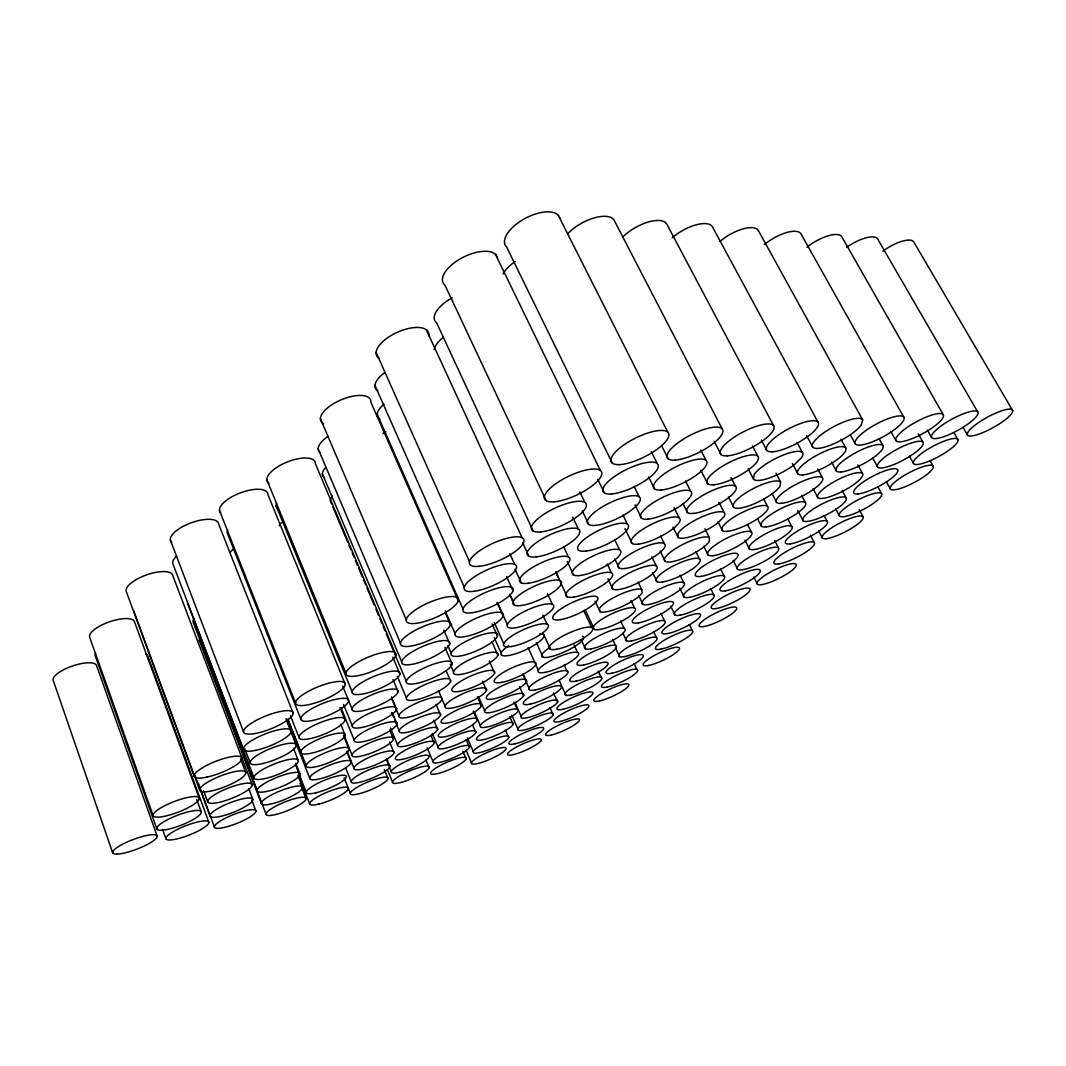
<?xml version="1.0" encoding="UTF-8"?>
<svg xmlns="http://www.w3.org/2000/svg" width="1066" height="1066" viewBox="0 0 1066 1066"><rect width="100%" height="100%" fill="white"/><g stroke="black" fill="none" stroke-linecap="round" stroke-linejoin="round"><path stroke-width="1.5" d="M709.423 537.677L709.33 541.421A25.304 6.489 -26.1 0 1 673.979 561.289A25.304 6.489 -26.1 0 1 674.232 549.43A25.304 6.489 -26.1 0 1 709.396 537.677L704.932 528.749M758.352 230.776L758.366 230.576A27.223 10.833 -30.1 0 0 720.016 241.382M753.582 479.287L754.062 474.65A27.916 7.649 -27.5 0 1 785.722 454.129A27.916 7.649 -27.5 0 1 801.632 457.527L794.476 464.536A27.916 7.649 -27.5 0 1 753.582 479.287L748.239 468.987M780.632 482.019L779.952 486.416A26.757 7.102 -27 0 1 742.242 507.736A26.757 7.102 -27 0 1 744.401 493.811A26.757 7.102 -27 0 1 780.618 482.019L776.021 473.224M862.687 419.897L861.248 425.067A28.436 7.742 -28.1 0 1 820.9 448A28.436 7.742 -28.1 0 1 825.457 431.637A28.436 7.742 -28.1 0 1 862.674 419.897L758.366 230.576M1012.7 410.597A25.744 5.943 -28.8 0 0 977.589 423.269A25.744 5.943 -28.8 0 0 979.654 433.835A25.744 5.943 -28.8 0 0 1012.7 410.597L914.148 242.622A24.758 8.395 -31 0 0 882.861 251.136M978.028 412.489A26.384 6.343 -28.7 0 0 941.584 425.561A26.384 6.343 -28.7 0 0 944.609 436.394A26.384 6.343 -28.7 0 0 978.028 412.489L877.944 239.49A25.344 8.941 -30.8 0 0 846.764 247.245M963.198 427.546L967.302 434.715M953.897 432.53L958.014 439.752A25.238 5.89 -28.3 0 1 926.247 462.244A25.238 5.89 -28.3 0 1 922.823 452.517A25.238 5.89 -28.3 0 1 958.014 439.752M943.423 415.02A26.983 6.742 -28.5 0 0 905.687 428.465A26.983 6.742 -28.5 0 0 909.738 439.538A26.983 6.742 -28.5 0 0 943.423 415.02L842.047 237.212A25.89 9.487 -30.7 0 0 806.989 247.192M927.46 430.131L931.511 437.327M918.252 433.835L923.129 442.523A25.837 6.263 -28.1 0 1 891.083 465.615A25.837 6.263 -28.1 0 1 886.672 455.675A25.837 6.263 -28.1 0 1 923.129 442.523M930.018 460.499L933.256 466.268A24.265 5.53 -27.9 0 1 902.995 487.562A24.265 5.53 -27.9 0 1 899.091 478.794A24.265 5.53 -27.9 0 1 933.256 466.268M903.968 417.499A27.689 7.222 -28.4 0 0 864.699 431.397A27.689 7.222 -28.4 0 0 869.976 442.75A27.689 7.222 -28.4 0 0 903.968 417.499L801.112 234.094A26.543 10.127 -30.4 0 0 764.322 244.594M909.391 456.141L913.442 463.417M891.029 431.797L895.893 440.525M879.024 438.539L883.021 445.775M886.379 481.685L890.377 488.948M872.748 458.114L877.545 466.855M850.468 435.088L855.238 443.802M877.638 486.416L881.609 493.678M857.824 464.896L862.594 473.664M840.981 439.219L845.724 447.947M818.115 422.363L712.328 226.645A27.983 11.633 -29.7 0 0 672.273 237.771M859.116 509.401L863.074 516.717M831.573 462.138L836.277 470.866M842.18 490.507L846.124 497.835M806.429 435.314L812.705 447.04M817.782 469.027L822.486 477.835M835.571 508.655L839.475 515.971M797.075 442.457L802.538 452.704M813.118 488.761L817.809 497.582M824.071 515.558L827.176 521.421M773.543 425.547L666.556 223.66A28.702 12.406 -29.3 0 0 647.582 222.221A28.702 12.406 -29.3 0 0 622.704 237.132M792.424 463.55L797.848 473.797M801.565 495.357L805.43 502.659M818.621 530.788L822.472 538.09M761.404 440.138L766.8 450.425M797.688 510.467L803.071 520.714M810.36 535.239L814.197 542.541M752.503 446.014L757.859 456.275M787.921 519.222L791.732 526.537M772.077 493.651L776.661 502.446M763.762 499.088L767.56 506.417M722.122 428.785L613.843 219.649A29.568 13.365 -28.6 0 0 593.495 218.104A29.568 13.365 -28.6 0 0 567.978 233.561M774.636 540.462L778.447 547.831M757.58 518.849L761.364 526.204M714.18 441.244L720.989 454.489M731.01 477.555L735.567 486.416M747.612 524.659L751.41 532.067M728.438 497.036L733.714 507.363M700.828 450.158L706.092 460.485M744.961 540.156L749.465 549.003M718.937 502.326L724.174 512.626M700.908 470.333L707.691 483.697M753.742 576.959L757.486 584.328M718.018 521.767L722.508 530.628M733.235 560.463L737.725 569.364M558.304 215.345L667.769 432.143M685.518 480.993L690.768 491.399M661.453 445.415L668.129 458.74M720.483 568.578L724.2 576M683.026 503.632L687.49 512.546M703.773 546.272L708.21 555.146M651.273 451.638L657.189 463.483M674.072 507.536L679.242 517.916M695.832 551.548L699.509 558.957M710.769 588.832L713.714 594.761M648.688 477.022L654.551 488.881M673.032 527.11L678.176 537.477A26.344 7.009 -26.4 0 0 717.698 522.993L723.974 516.73A26.344 7.009 -26.4 0 0 707.278 514.691A26.344 7.009 -26.4 0 0 678.003 533.546L678.176 537.477M680.108 575.254L683.759 582.676M660.68 536.185L664.318 543.607M634.043 486.309L639.174 496.769M679.802 588.192L684.199 597.173M660.174 551.002L665.264 561.396M635.016 504.831L641.599 518.289M612.31 463.19L506.577 246.886A30.501 14.391 -27.8 0 1 524.858 218.557A30.501 14.391 -27.8 0 1 559.743 217.97M689.316 624.489L692.22 630.432M651.886 556.945L656.256 565.913M670.741 606.141L675.098 615.109M652.672 572.722L657.016 581.663M623.024 515.144L627.354 524.072M495.49 254.388L600.331 470.426M624.942 528.576L632.178 543.487M597.813 479.447L604.289 492.852M660.893 613.43L664.504 620.892M638.148 582.129L641.732 589.578L642.158 592.669A24.065 5.943 -25.3 0 1 621.958 606.581A24.065 5.943 -25.3 0 1 600.051 611.751L595.121 601.264M614.682 539.569L619.706 550.016M638.614 595.401L642.918 604.382M653.471 631.485L656.336 637.455M614.855 559.064L619.146 568.018M579.837 491.852L584.874 502.366M631.005 600.558L634.576 608.046M582.342 511.027L588.778 524.539M607.207 563.941L611.511 572.948M607.926 578.758L612.897 589.218M572.682 517.037L578.385 529.056M620.625 620.958L624.196 628.487M623.01 633.351L626.568 640.879M634.017 663.452L636.842 669.421M612.67 639.453L615.508 645.49M546.218 500.714L444.975 285.195A29.995 14.098 -26.3 0 1 463.004 257.359A29.995 14.098 -26.3 0 1 497.555 258.318M615.415 647.662L619.666 656.696M563.514 546.498L568.458 557.038M567.272 561.569L573.588 575.067M585.221 609.819L594.375 629.42M583.968 611.018L591.657 627.474M555.772 571.616L559.97 580.637M556.106 572.882L558.184 577.372M560.276 581.876L567.245 596.867M598.199 671.114L600.984 677.097M533.2 531.068L436.66 322.851A28.755 12.992 -25.7 0 1 452.277 297.8M581.356 639.933L585.527 648.941M574.068 644.943L577.532 652.459M426.333 329.767L522.1 537.717M547.444 593.669L552.321 604.262M522.686 542.714L528.949 556.305M542.887 615.122L547.005 624.13M564.114 664.771L566.859 670.794M509.868 553.8L514.691 564.367M515.051 569.244L521.261 582.862M542.994 632.804L550.536 649.367M559.144 680.281L565.993 695.378M506.563 576.559L512.999 590.817A27.383 7.715 -24.1 0 1 472.598 612.683A27.383 7.715 -24.1 0 1 478.527 595.881A27.383 7.715 -24.1 0 1 512.999 590.817M536.411 642.611L543.034 657.269M509.868 594.695L514.651 605.275M509.668 594.308L513.092 601.864M553.481 692.967L557.598 702.068A20.161 4.184 -24.2 0 1 527.63 717.631A20.161 4.184 -24.2 0 1 532.92 707.558A20.161 4.184 -24.2 0 1 557.598 702.068M528.096 647.595L538.303 670.248M549.829 707.398L553.227 714.94A19.574 3.944 -24.2 0 1 524.166 729.983A19.574 3.944 -24.2 0 1 529.216 720.469A19.574 3.944 -24.2 0 1 553.227 714.94M497.835 603.356L507.376 624.623M497.022 602.33L503.125 615.935A26.264 7.089 -23.9 0 1 464.456 636.722A26.264 7.089 -23.9 0 1 469.879 621.305A26.264 7.089 -23.9 0 1 503.125 615.935M523.113 674.112L526.511 681.707A22.066 5.01 -24 0 1 493.904 698.83A22.066 5.01 -24 0 1 498.995 687.357A22.066 5.01 -24 0 1 526.511 681.707M522.846 674.405L528.923 687.996M376.098 352.42L469.44 561.542M494.318 622.611L503.725 643.744M492.106 623.97L497.489 636.082A25.304 6.583 -23.8 0 1 460.285 655.99A25.304 6.583 -23.8 0 1 465.362 641.652A25.304 6.583 -23.8 0 1 497.489 636.082M519.555 686.651L523.579 695.698A21.373 4.69 -24 0 1 492.012 712.208A21.373 4.69 -24 0 1 496.876 701.401A21.373 4.69 -24 0 1 523.579 695.698M494.318 637.761L501.073 652.978M491.866 641.625L497.889 655.217A24.252 6.036 -23.8 0 1 462.244 674.178A24.252 6.036 -23.8 0 1 467.108 660.92A24.252 6.036 -23.8 0 1 497.889 655.217M374.926 385.372L464.27 587.179M515.065 702.601L521.101 716.245M513.985 701.974L517.996 711.022A20.68 4.397 -23.9 0 1 487.495 726.919A20.68 4.397 -23.9 0 1 492.079 716.792A20.68 4.397 -23.9 0 1 517.996 711.022M489.267 660.933L494.611 673.046A23.359 5.597 -23.7 0 1 460.299 691.208A23.359 5.597 -23.7 0 1 464.923 678.869A23.359 5.597 -23.7 0 1 494.611 673.046M511.747 715.086L517.783 728.771M377.164 414.141L462.99 609.072M509.761 716.685L513.092 724.267A20.081 4.144 -23.8 0 1 483.511 739.631A20.081 4.144 -23.8 0 1 487.855 730.077A20.081 4.144 -23.8 0 1 513.092 724.267M458.247 600.784A28.249 8.182 -23.5 0 0 421.523 606.208A28.249 8.182 -23.5 0 0 417.006 623.224A28.249 8.182 -23.5 0 0 458.247 600.784L370.928 402.362A27.01 11.42 -22.9 0 0 339.814 400.403A27.01 11.42 -22.9 0 0 323.651 423.695M505.431 730.09L508.762 737.685A19.454 3.878 -23.8 0 1 480.126 752.516A19.454 3.878 -23.8 0 1 484.257 743.522A19.454 3.878 -23.8 0 1 508.762 737.685M482.512 681.241L486.482 690.328A22.626 5.237 -23.7 0 1 453.33 707.811A22.626 5.237 -23.7 0 1 457.607 696.271A22.626 5.237 -23.7 0 1 486.482 690.328M445.175 610.885L455.102 633.644M445.148 612.51L450.465 624.689A27.143 7.542 -23.3 0 1 410.916 646.089A27.143 7.542 -23.3 0 1 415.047 630.419A27.143 7.542 -23.3 0 1 450.465 624.689M478.701 696.964L484.657 710.662M477.368 696.764L481.326 705.865A21.906 4.904 -23.6 0 1 449.266 722.708A21.906 4.904 -23.6 0 1 453.29 711.875A21.906 4.904 -23.6 0 1 481.326 705.865M443.829 630.206L449.785 643.904A26.117 6.969 -23.3 0 1 411.769 664.358A26.117 6.969 -23.3 0 1 415.713 649.807A26.117 6.969 -23.3 0 1 449.785 643.904M447.907 645.716L451.198 653.311M474.397 711.901L480.326 725.613M473.211 711.142L477.142 720.243A21.227 4.61 -23.6 0 1 446.108 736.486A21.227 4.61 -23.6 0 1 449.919 726.306A21.227 4.61 -23.6 0 1 477.142 720.243M444.962 647.342L452.211 664.118A24.944 6.356 -23.3 0 1 415.9 683.533A24.944 6.356 -23.3 0 1 419.738 670.141A24.944 6.356 -23.3 0 1 452.211 664.118M450.238 664.238L453.543 671.873M472.518 724.92L475.809 732.529A20.587 4.331 -23.5 0 1 445.708 748.212A20.587 4.331 -23.5 0 1 449.372 738.605A20.587 4.331 -23.5 0 1 475.809 732.529M446.094 670.634L450.665 681.254A24.052 5.903 -23.3 0 1 415.673 699.856A24.052 5.903 -23.3 0 1 419.338 687.383A24.052 5.903 -23.3 0 1 450.665 681.254M467.414 737.912L473.277 751.57M466.202 739.524L469.48 747.159A19.961 4.064 -23.5 0 1 440.351 762.283A19.961 4.064 -23.5 0 1 443.776 753.276A19.961 4.064 -23.5 0 1 469.48 747.159M466.215 750.424L471.452 762.656M438.526 690.821L445.068 706.118M462.857 751.303L466.109 758.912A19.401 3.838 -23.5 0 1 437.833 773.543A19.401 3.838 -23.5 0 1 441.084 765.028A19.401 3.838 -23.5 0 1 466.109 758.912M320.413 418.658L406.199 619.692M436.061 704.306L440.591 714.98A22.479 5.13 -23.2 0 1 407.998 732.169A22.479 5.13 -23.2 0 1 411.183 721.296A22.479 5.13 -23.2 0 1 440.591 714.98M433.742 720.256L437.62 729.397A21.76 4.81 -23.2 0 1 406.079 745.96A21.76 4.81 -23.2 0 1 409.091 735.753A21.76 4.81 -23.2 0 1 437.62 729.397M318.148 448.706L400.43 643.065M432.303 733.488L438.086 747.173M322.372 473.784L401.669 661.733M430.944 735.487L434.155 743.122A21.107 4.517 -23.2 0 1 403.614 759.099A21.107 4.517 -23.2 0 1 406.466 749.505A21.107 4.517 -23.2 0 1 434.155 743.122M395.952 654.884A26.943 7.342 -22.7 0 0 359.788 661.173A26.943 7.342 -22.7 0 0 357.203 675.844A26.943 7.342 -22.7 0 0 395.952 654.884L315.403 463.683A25.824 10.314 -21.8 0 0 286.181 462.417A25.824 10.314 -21.8 0 0 268.925 483.244M331.539 503.805L330.26 500.74A23.972 8.968 -22.7 0 1 332.405 496.05M332.832 506.87L347.649 542.061M348.942 545.126L350.874 549.71M352.166 552.774L354.099 557.358M355.391 560.423L357.323 565.007M358.602 568.071L362.48 577.252M363.759 580.317L365.691 584.901M366.984 587.966L374.073 604.795M376.005 609.392L378.577 615.508M379.869 618.573L381.801 623.157M383.094 626.222L385.026 630.805M386.318 633.87L393.407 650.7M394.686 653.764L406.293 681.307M392.808 657.189L399.91 674.072A25.784 6.729 -22.8 0 1 362.813 694.006A25.784 6.729 -22.8 0 1 365.385 680.468A25.784 6.729 -22.8 0 1 399.91 674.072M397.391 676.47L406.399 697.95M427.133 747.719L432.889 761.444M392.994 679.482L398.098 691.687A24.878 6.249 -22.8 0 1 362.347 710.809A24.878 6.249 -22.8 0 1 364.785 698.203A24.878 6.249 -22.8 0 1 398.098 691.687M425.934 760.045L429.118 767.667A19.894 3.998 -23.2 0 1 400.376 782.591A19.894 3.998 -23.2 0 1 402.961 774.063A19.894 3.998 -23.2 0 1 429.118 767.667M391.515 696.858L396.619 709.09A23.972 5.796 -22.8 0 1 362.2 727.398A23.972 5.796 -22.8 0 1 364.519 715.686A23.972 5.796 -22.8 0 1 396.619 709.09M391.835 698.87L398.857 715.726M392.581 713.194L397.058 723.947A23.146 5.397 -22.8 0 1 363.839 741.536A23.146 5.397 -22.8 0 1 366.078 730.583A23.146 5.397 -22.8 0 1 397.058 723.947M391.608 712.501L393.514 717.085M394.78 720.123L399.217 730.81M390.609 728.051L397.538 744.828M389.663 729.917L393.474 739.138A22.413 5.05 -22.8 0 1 361.361 756.074A22.413 5.05 -22.8 0 1 363.439 745.827A22.413 5.05 -22.8 0 1 393.474 739.138M389.57 741.976L393.994 752.716A21.653 4.704 -22.8 0 1 362.973 768.999A21.653 4.704 -22.8 0 1 364.998 759.405A21.653 4.704 -22.8 0 1 393.994 752.716M386.811 758.805L389.956 766.494A21 4.424 -22.8 0 1 359.908 782.217A21 4.424 -22.8 0 1 361.787 773.21A21 4.424 -22.8 0 1 389.956 766.494M386.252 759.325L391.275 771.584M387.451 769.679L392.488 781.991M266.846 479.727L345.984 673.312M384.293 769.439L388.037 778.606A20.401 4.157 -22.8 0 1 358.882 793.81A20.401 4.157 -22.8 0 1 360.668 785.309A20.401 4.157 -22.8 0 1 388.037 778.606M276.027 505.55L352.126 691.874M345.304 684.425A26.717 7.116 -22.2 0 0 308.58 691.234A26.717 7.116 -22.2 0 0 307.408 704.919A26.717 7.116 -22.2 0 0 345.304 684.425L267.846 494.424A25.611 10.007 -20.9 0 0 239.637 493.145A25.611 10.007 -20.9 0 0 220.662 512.879M342.692 686.038L352.02 708.983M343.545 704.426L352.246 725.879M341.147 707.944L354.232 740.27M340.041 707.624L345.011 719.91A24.785 6.103 -22.3 0 1 309.9 738.685A24.785 6.103 -22.3 0 1 310.979 726.905A24.785 6.103 -22.3 0 1 345.011 719.91M340.8 724.4L345.157 735.194A23.932 5.69 -22.3 0 1 311.259 753.236A23.932 5.69 -22.3 0 1 312.311 742.229A23.932 5.69 -22.3 0 1 345.157 735.194M343.958 735.047L352.02 755.034M343.519 735.567L349.075 749.358A23.052 5.277 -22.4 0 1 316.415 766.654A23.052 5.277 -22.4 0 1 317.508 756.394A23.052 5.277 -22.4 0 1 349.075 749.358M347.17 751.29L353.965 768.173M346.716 751.463L351.06 762.27A22.293 4.93 -22.4 0 1 319.494 778.926A22.293 4.93 -22.4 0 1 320.599 769.292A22.293 4.93 -22.4 0 1 351.06 762.27M345.584 767.733L351.127 781.578M344.131 777.887L350.341 793.317M219.516 510.521L295.549 702.867M300.705 718.857L227.205 532.813A24.691 9.301 -21 0 1 227.724 530.068M293.19 713.274A26.583 6.929 -21.7 0 0 255.8 720.603A26.583 6.929 -21.7 0 0 256.04 733.355A26.583 6.929 -21.7 0 0 293.19 713.274L218.637 524.032A25.504 9.741 -20.1 0 0 189.735 523.353A25.504 9.741 -20.1 0 0 171.719 542.421M290.445 715.739L298.92 737.272M288.02 719.257L306.248 765.734M287.927 719.643L300.652 752.09M286.434 718.804L309.7 778.193M286.008 719.017L296.308 745.294A24.745 5.983 -21.8 0 1 261.756 763.776A24.745 5.983 -21.8 0 1 261.61 752.716A24.745 5.983 -21.8 0 1 296.308 745.294M293.55 748.425L298.4 760.831A23.838 5.543 -21.9 0 1 265.128 778.54A23.838 5.543 -21.9 0 1 265.034 768.253A23.838 5.543 -21.9 0 1 298.4 760.831M295.842 763.309L300.066 774.129A23.052 5.183 -22 0 1 267.886 791.185A23.052 5.183 -22 0 1 267.846 781.551A23.052 5.183 -22 0 1 300.066 774.129M295.975 766.001L306.248 792.318M298.76 775.861L309.62 803.711M297.867 775.142L302.664 787.481A22.253 4.824 -22 0 1 271.603 803.857A22.253 4.824 -22 0 1 271.617 794.863A22.253 4.824 -22 0 1 302.664 787.481M300.066 783.257L306.062 798.674A21.533 4.517 -22.1 0 1 275.987 814.464A21.533 4.517 -22.1 0 1 276.067 806.003A21.533 4.517 -22.1 0 1 306.062 798.674M170.387 540.195L243.514 731.769M244.847 748.798L250.164 762.75M243.354 749.132L172.745 563.448A24.651 9.074 -20.2 0 1 176.716 556.066M187.882 603.876L253.988 777.754M257.146 790.586L193.026 621.798A22.226 7.369 -20.6 0 1 194.105 618.387M205.711 655.43L224.633 705.252M225.805 708.357L229.95 719.257M231.135 722.375L256.56 789.306M257.745 792.424L266.02 814.211M261.277 803.458L199.195 639.973A21.48 6.876 -20.8 0 0 200.874 641.892M252.149 784.829A23.825 5.437 -21.5 0 0 218.184 792.651A23.825 5.437 -21.5 0 0 219.369 802.272A23.825 5.437 -21.5 0 0 252.149 784.829L172.732 575.44A24.585 8.848 -19.5 0 0 147.281 574.654A24.585 8.848 -19.5 0 0 126.228 591.31L194.225 776.248M240.476 758.726L245.78 772.717A24.678 5.823 -21.4 0 1 211.881 790.852A24.678 5.823 -21.4 0 1 210.482 780.578A24.678 5.823 -21.4 0 1 245.78 772.717M248.751 788.6L252.869 799.487A22.999 5.05 -21.6 0 1 221.262 816.236A22.999 5.05 -21.6 0 1 220.129 807.282A22.999 5.05 -21.6 0 1 252.869 799.487M251.789 800.14L255.907 811.026A22.266 4.744 -21.7 0 1 225.286 827.189A22.266 4.744 -21.7 0 1 224.246 818.768A22.266 4.744 -21.7 0 1 255.907 811.026M203.686 790.972L207.683 801.819M198.383 783.51L214.413 827.083M195.105 775.488L198.542 784.842M200.261 789.506L210.002 815.983M133.823 611.098L199.688 790.212M208.829 822.232A23.012 4.957 -21.3 0 0 175.544 830.374A23.012 4.957 -21.3 0 0 177.689 838.742A23.012 4.957 -21.3 0 0 208.829 822.232L147.828 656.096A22.199 7.049 -19.6 0 0 145.882 654.218M199.195 798.181A24.625 5.676 -21 0 0 163.391 806.429A24.625 5.676 -21 0 0 165.91 815.983A24.625 5.676 -21 0 0 199.195 798.181L134.463 621.784A23.705 8.035 -19.2 0 0 109.438 621.838A23.705 8.035 -19.2 0 0 89.677 637.321L153.184 815.703M196.717 799.447L201.274 811.906A23.798 5.29 -21.1 0 1 169.108 829.028A23.798 5.29 -21.1 0 1 166.722 820.127A23.798 5.29 -21.1 0 1 201.274 811.906M162.578 829.468L165.91 838.795M156.835 828.935L95.274 655.896A22.932 7.515 -19.4 0 1 95.66 652.992M157.088 835.917L96.5 665.411A22.906 7.329 -18.9 0 0 71.888 666.197A22.906 7.329 -18.9 0 0 53.3 680.614L112.729 852.987M600.051 611.751L599.319 608.806A24.065 5.943 -25.3 0 1 619.652 594.655A24.065 5.943 -25.3 0 1 641.732 589.578M582.449 636.322A22.972 5.437 -24.6 0 1 571.722 648.248A22.972 5.437 -24.6 0 1 544.779 657.522A22.972 5.437 -24.6 0 1 549.736 647.582M379.016 358.309A28.396 12.699 -24.3 0 1 397.285 332.299A28.396 12.699 -24.3 0 1 428.799 335.857M377.737 390.756A27.263 11.699 -24 0 1 384.653 372.634M319.933 452.464A25.997 10.567 -22.7 0 1 328.088 436.34M503.045 273.922A29.142 13.205 -27.2 0 1 515.318 261.476M434.168 349.621A27.583 11.966 -25.3 0 1 443.283 337.389M379.842 419.071A26.21 10.807 -23.9 0 1 384.066 404.134M382.867 433.675A25.184 9.967 -23.6 0 1 385.865 431.783M324.064 477.248A25.051 9.807 -22.7 0 1 325.703 467.374M276.92 507.869A24.758 9.474 -21.9 0 1 276.454 503.312M230.656 551.735A23.825 8.635 -21.1 0 1 233.494 549.083M539.782 633.884A23.439 5.81 -24.3 0 1 535.412 644.49A23.439 5.81 -24.3 0 1 505.537 655.856A23.439 5.81 -24.3 0 1 508.749 645.69M279.252 525.778A23.918 8.834 -21.9 0 1 281.451 522.74M822.419 498.448A25.397 6.236 -27.5 0 0 861.301 477.874A25.397 6.236 -27.5 0 0 836.703 480.313A25.397 6.236 -27.5 0 0 822.419 498.448M781.671 503.312A26.064 6.649 -27.3 0 0 821.486 482.138A26.064 6.649 -27.3 0 0 795.356 484.724A26.064 6.649 -27.3 0 0 781.671 503.312M858.183 493.904A24.851 5.876 -27.7 0 0 896.266 473.837A24.851 5.876 -27.7 0 0 872.974 476.142A24.851 5.876 -27.7 0 0 858.183 493.904M727.851 531.294A25.704 6.596 -26.7 0 0 767.014 510.467A25.704 6.596 -26.7 0 0 740.004 513.585A25.704 6.596 -26.7 0 0 727.851 531.294M807.628 521.407A24.411 5.81 -27.2 0 0 845.005 501.713A24.411 5.81 -27.2 0 0 820.993 504.511A24.411 5.81 -27.2 0 0 807.628 521.407M843.686 516.677A23.852 5.477 -27.4 0 0 880.263 497.476A23.852 5.477 -27.4 0 0 857.544 500.127A23.852 5.477 -27.4 0 0 843.686 516.677M766.321 526.884A25.051 6.196 -27 0 0 804.59 506.616A25.051 6.196 -27 0 0 779.073 509.588A25.051 6.196 -27 0 0 766.321 526.884M840.941 471.958A26.53 6.716 -27.9 0 0 881.515 450.385A26.53 6.716 -27.9 0 0 856.344 452.357A26.53 6.716 -27.9 0 0 840.941 471.958M802.911 474.903A27.223 7.169 -27.7 0 0 844.485 452.677A27.223 7.169 -27.7 0 0 817.769 454.756A27.223 7.169 -27.7 0 0 802.911 474.903M713.46 555.626A24.651 6.103 -26.4 0 0 750.997 535.758A24.651 6.103 -26.4 0 0 724.733 539.249A24.651 6.103 -26.4 0 0 713.46 555.626M826.67 538.65A22.972 5.13 -27.1 0 0 861.888 520.221A22.972 5.13 -27.1 0 0 839.622 523.193A22.972 5.13 -27.1 0 0 826.67 538.65M754.315 549.51A24.038 5.743 -26.7 0 0 791.039 530.162A24.038 5.743 -26.7 0 0 766.254 533.453A24.038 5.743 -26.7 0 0 754.315 549.51M742.496 569.737A23.159 5.357 -26.4 0 0 777.86 551.175A23.159 5.357 -26.4 0 0 753.702 554.733A23.159 5.357 -26.4 0 0 742.496 569.737M778.726 563.954A22.639 5.063 -26.7 0 0 813.385 545.832A22.639 5.063 -26.7 0 0 790.466 549.217A22.639 5.063 -26.7 0 0 778.726 563.954M662.546 581.983A24.371 6.036 -25.9 0 0 699.509 562.408A24.371 6.036 -25.9 0 0 672.459 566.379A24.371 6.036 -25.9 0 0 662.546 581.983M701.095 576.386A23.772 5.703 -26.2 0 0 737.272 557.318A23.772 5.703 -26.2 0 0 711.648 561.089A23.772 5.703 -26.2 0 0 701.095 576.386M790.226 543.887A23.519 5.437 -26.9 0 0 826.23 524.992A23.519 5.437 -26.9 0 0 802.698 528.123A23.519 5.437 -26.9 0 0 790.226 543.887M648.368 604.542A23.452 5.61 -25.6 0 0 683.866 585.82A23.452 5.61 -25.6 0 0 657.535 590.084A23.452 5.61 -25.6 0 0 648.368 604.542M689.249 597.373A22.866 5.303 -25.9 0 0 724.027 579.118A22.866 5.303 -25.9 0 0 699.109 583.142A22.866 5.303 -25.9 0 0 689.249 597.373M761.897 584.581A21.853 4.757 -26.4 0 0 795.329 567.165A21.853 4.757 -26.4 0 0 772.85 570.79A21.853 4.757 -26.4 0 0 761.897 584.581M680.055 615.189A22.08 4.957 -25.7 0 0 713.607 597.64A22.08 4.957 -25.7 0 0 689.342 601.85A22.08 4.957 -25.7 0 0 680.055 615.189M716.379 608.513A21.587 4.704 -26 0 0 749.305 591.377A21.587 4.704 -26 0 0 726.239 595.374A21.587 4.704 -26 0 0 716.379 608.513M600.078 629.433A23.239 5.543 -25.1 0 0 635.056 610.991A23.239 5.543 -25.1 0 0 608.033 615.668A23.239 5.543 -25.1 0 0 600.078 629.433M638.641 622.837A22.652 5.25 -25.4 0 0 672.913 604.835A22.652 5.25 -25.4 0 0 647.249 609.286A22.652 5.25 -25.4 0 0 638.641 622.837M725.24 590.844A22.373 5.037 -26.2 0 0 759.378 572.988A22.373 5.037 -26.2 0 0 735.673 576.813A22.373 5.037 -26.2 0 0 725.24 590.844M591.097 648.834A22.373 5.157 -25 0 0 624.729 631.179A22.373 5.157 -25 0 0 598.506 636.029A22.373 5.157 -25 0 0 591.097 648.834M551.548 734.94A18.602 3.558 -24.3 0 0 579.304 720.669A18.602 3.558 -24.3 0 0 556.852 726.013A18.602 3.558 -24.3 0 0 551.548 734.94M502.006 682.333A22.772 5.33 -24.1 0 0 535.718 664.571A22.772 5.33 -24.1 0 0 507.469 670.101A22.772 5.33 -24.1 0 0 502.006 682.333M513.772 754.528A18.482 3.518 -24 0 0 541.142 740.457A18.482 3.518 -24 0 0 518.303 746.04A18.482 3.518 -24 0 0 513.772 754.528M563.075 709.263A19.721 4.011 -24.5 0 0 592.576 693.993A19.721 4.011 -24.5 0 0 568.964 699.256A19.721 4.011 -24.5 0 0 563.075 709.263M611.991 673.219A20.507 4.317 -25 0 0 642.905 657.176A20.507 4.317 -25 0 0 619.173 662.039A20.507 4.317 -25 0 0 611.991 673.219M478.128 763.443A18.908 3.664 -23.8 0 0 505.937 749.105A18.908 3.664 -23.8 0 0 482.085 754.928A18.908 3.664 -23.8 0 0 478.128 763.443M631.752 640.813A21.826 4.877 -25.3 0 0 664.731 623.57A21.826 4.877 -25.3 0 0 639.88 628.18A21.826 4.877 -25.3 0 0 631.752 640.813M667.596 633.55A21.347 4.65 -25.5 0 0 700.002 616.668A21.347 4.65 -25.5 0 0 676.297 621.065A21.347 4.65 -25.5 0 0 667.596 633.55M535.758 689.835A21.493 4.757 -24.4 0 0 567.765 673.086A21.493 4.757 -24.4 0 0 541.621 678.456A21.493 4.757 -24.4 0 0 535.758 689.835M624.743 656.549A21.12 4.584 -25.1 0 0 656.629 639.933A21.12 4.584 -25.1 0 0 632.431 644.663A21.12 4.584 -25.1 0 0 624.743 656.549M530.162 704.146A20.84 4.477 -24.3 0 0 561.169 687.983A20.84 4.477 -24.3 0 0 535.718 693.433A20.84 4.477 -24.3 0 0 530.162 704.146M399.417 772.33A20.494 4.251 -23.2 0 0 429.012 756.9A20.494 4.251 -23.2 0 0 402.069 763.309A20.494 4.251 -23.2 0 0 399.417 772.33M571.189 695.019A20.307 4.251 -24.6 0 0 601.61 679.229A20.307 4.251 -24.6 0 0 577.439 684.412A20.307 4.251 -24.6 0 0 571.189 695.019M583.555 664.984A21.666 4.837 -24.8 0 0 616.081 647.968A21.666 4.837 -24.8 0 0 590.551 652.965A21.666 4.837 -24.8 0 0 583.555 664.984M576.253 681.094A20.96 4.517 -24.7 0 0 607.673 664.731A20.96 4.517 -24.7 0 0 582.836 669.821A20.96 4.517 -24.7 0 0 576.253 681.094M545.232 672.366A22.226 5.09 -24.5 0 0 578.385 654.964A22.226 5.09 -24.5 0 0 551.548 660.2A22.226 5.09 -24.5 0 0 545.232 672.366M648.634 665.464A20.027 4.117 -25.2 0 0 678.975 649.754A20.027 4.117 -25.2 0 0 656.376 654.404A20.027 4.117 -25.2 0 0 648.634 665.464M607.327 687.024A19.854 4.051 -24.9 0 0 637.228 671.553A19.854 4.051 -24.9 0 0 614.163 676.484A19.854 4.051 -24.9 0 0 607.327 687.024M515.291 743.735A19.041 3.731 -24.1 0 0 543.513 729.171A19.041 3.731 -24.1 0 0 520.021 734.767A19.041 3.731 -24.1 0 0 515.291 743.735M660.96 649.154A20.64 4.357 -25.4 0 0 692.26 632.898A20.64 4.357 -25.4 0 0 669.208 637.415A20.64 4.357 -25.4 0 0 660.96 649.154M560.05 721.482A19.135 3.771 -24.4 0 0 588.632 706.745A19.135 3.771 -24.4 0 0 565.686 712.021A19.135 3.771 -24.4 0 0 560.05 721.482M599.518 700.948A19.268 3.824 -24.8 0 0 628.514 685.998A19.268 3.824 -24.8 0 0 605.994 691.008A19.268 3.824 -24.8 0 0 599.518 700.948M704.226 626.488A20.854 4.411 -25.8 0 0 736.006 609.992A20.854 4.411 -25.8 0 0 713.474 614.163A20.854 4.411 -25.8 0 0 704.226 626.488M648.061 519.142A28.289 8.102 -26.3 0 0 690.835 496.01A28.289 8.102 -26.3 0 0 659.294 499.128A28.289 8.102 -26.3 0 0 648.061 519.142M661.173 489.987A29.635 8.848 -26.7 0 0 706.038 465.575A29.635 8.848 -26.7 0 0 673.392 468.147A29.635 8.848 -26.7 0 0 661.173 489.987M595.841 525.365A29.182 8.701 -25.8 0 0 639.733 501.473A29.182 8.701 -25.8 0 0 605.941 504.831A29.182 8.701 -25.8 0 0 595.841 525.365M693.433 513.412A27.543 7.609 -26.7 0 0 735.26 490.92A27.543 7.609 -26.7 0 0 705.585 493.851A27.543 7.609 -26.7 0 0 693.433 513.412M638.454 544.126A27.103 7.475 -26 0 0 679.415 522.1A27.103 7.475 -26 0 0 648.914 525.658A27.103 7.475 -26 0 0 638.454 544.126M580.224 575.467A26.743 7.342 -25.3 0 0 620.372 553.88A26.743 7.342 -25.3 0 0 588.965 558.064A26.743 7.342 -25.3 0 0 580.224 575.467M573.681 597.093A25.704 6.782 -25.1 0 0 612.217 576.493A25.704 6.782 -25.1 0 0 581.863 580.957A25.704 6.782 -25.1 0 0 573.681 597.093M521.66 605.461A26.53 7.249 -24.6 0 0 561.142 584.221A26.53 7.249 -24.6 0 0 528.723 589.005A26.53 7.249 -24.6 0 0 521.66 605.461M625.302 568.458A26.037 6.929 -25.7 0 0 664.611 547.431A26.037 6.929 -25.7 0 0 634.963 551.362A26.037 6.929 -25.7 0 0 625.302 568.458M474.237 591.297A28.529 8.381 -24.2 0 0 516.357 568.365A28.529 8.381 -24.2 0 0 480.513 573.135A28.529 8.381 -24.2 0 0 474.237 591.297M511.813 646.462A24.505 6.183 -24.3 0 0 548.19 627.101A24.505 6.183 -24.3 0 0 518.009 632.338A24.505 6.183 -24.3 0 0 511.813 646.462M560.423 619.652A24.771 6.316 -24.9 0 0 597.493 599.918A24.771 6.316 -24.9 0 0 567.938 604.688A24.771 6.316 -24.9 0 0 560.423 619.652M536.398 556.892A28.875 8.581 -25 0 0 579.478 533.44A28.875 8.581 -25 0 0 544.619 537.477A28.875 8.581 -25 0 0 536.398 556.892M585.967 551.095A27.983 8.022 -25.5 0 0 627.994 528.35A27.983 8.022 -25.5 0 0 595.321 532.161A27.983 8.022 -25.5 0 0 585.967 551.095M713.714 484.803A28.715 8.195 -27.1 0 0 757.34 461.232A28.715 8.195 -27.1 0 0 726.985 463.617A28.715 8.195 -27.1 0 0 713.714 484.803M611.524 493.971A30.594 9.514 -26.2 0 0 657.589 468.734A30.594 9.514 -26.2 0 0 622.651 471.452A30.594 9.514 -26.2 0 0 611.524 493.971M479.727 566.273A29.781 9.141 -24.4 0 0 523.766 542.141A29.781 9.141 -24.4 0 0 486.509 546.512A29.781 9.141 -24.4 0 0 479.727 566.273M540.915 531.867A30.168 9.354 -25.2 0 0 585.967 507.189A30.168 9.354 -25.2 0 0 549.71 510.787A30.168 9.354 -25.2 0 0 540.915 531.867M554.133 501.806A31.527 10.194 -25.6 0 0 601.317 475.782A31.527 10.194 -25.6 0 0 563.807 478.754A31.527 10.194 -25.6 0 0 554.133 501.806M515.704 627.741A25.437 6.676 -24.4 0 0 553.507 607.513A25.437 6.676 -24.4 0 0 522.273 612.564A25.437 6.676 -24.4 0 0 515.704 627.741M674.911 460.139A31.034 9.634 -27.1 0 0 721.895 434.422A31.034 9.634 -27.1 0 0 688.17 436.34A31.034 9.634 -27.1 0 0 674.911 460.139M528.47 583.222A27.596 7.848 -24.8 0 0 569.604 560.969A27.596 7.848 -24.8 0 0 536.051 565.433A27.596 7.848 -24.8 0 0 528.47 583.222M727.145 455.862A30.075 8.928 -27.5 0 0 772.85 431.024A30.075 8.928 -27.5 0 0 741.496 432.809A30.075 8.928 -27.5 0 0 727.145 455.862M772.437 451.784A29.275 8.341 -27.9 0 0 817.036 427.679A29.275 8.341 -27.9 0 0 787.641 429.345A29.275 8.341 -27.9 0 0 772.437 451.784M619.772 464.603A32.073 10.42 -26.6 0 0 668.089 437.953A32.073 10.42 -26.6 0 0 631.765 440.031A32.073 10.42 -26.6 0 0 619.772 464.603M407.945 717.338A23.292 5.517 -23.2 0 0 441.764 699.429A23.292 5.517 -23.2 0 0 411.276 705.692A23.292 5.517 -23.2 0 0 407.945 717.338M312.072 720.589A25.717 6.596 -22.3 0 0 348.555 700.975A25.717 6.596 -22.3 0 0 313.284 707.864A25.717 6.596 -22.3 0 0 312.072 720.589M206.924 777.114A25.584 6.263 -21.3 0 0 242.049 758.219A25.584 6.263 -21.3 0 0 205.378 766.081A25.584 6.263 -21.3 0 0 206.924 777.114M255.467 750.397A25.664 6.436 -21.7 0 0 291.271 731.143A25.664 6.436 -21.7 0 0 255.187 738.565A25.664 6.436 -21.7 0 0 255.467 750.397M315.803 792.837A21.626 4.624 -22.4 0 0 346.37 776.781A21.626 4.624 -22.4 0 0 316.775 783.83A21.626 4.624 -22.4 0 0 315.803 792.837M116.674 854.106A23.772 5.157 -20.8 0 0 155.13 839.408A23.772 5.157 -20.8 0 0 132.824 839.662A23.772 5.157 -20.8 0 0 116.674 854.106M618.866 589.498A25.011 6.409 -25.5 0 0 656.603 569.417A25.011 6.409 -25.5 0 0 627.954 573.628A25.011 6.409 -25.5 0 0 618.866 589.498M556.679 649.247A23.932 5.73 -24.7 0 0 592.469 630.366A23.932 5.73 -24.7 0 0 563.821 635.536A23.932 5.73 -24.7 0 0 556.679 649.247M318.841 804.084A20.92 4.331 -22.5 0 0 348.409 788.613A20.92 4.331 -22.5 0 0 319.813 795.609A20.92 4.331 -22.5 0 0 318.841 804.084"/></g></svg>
